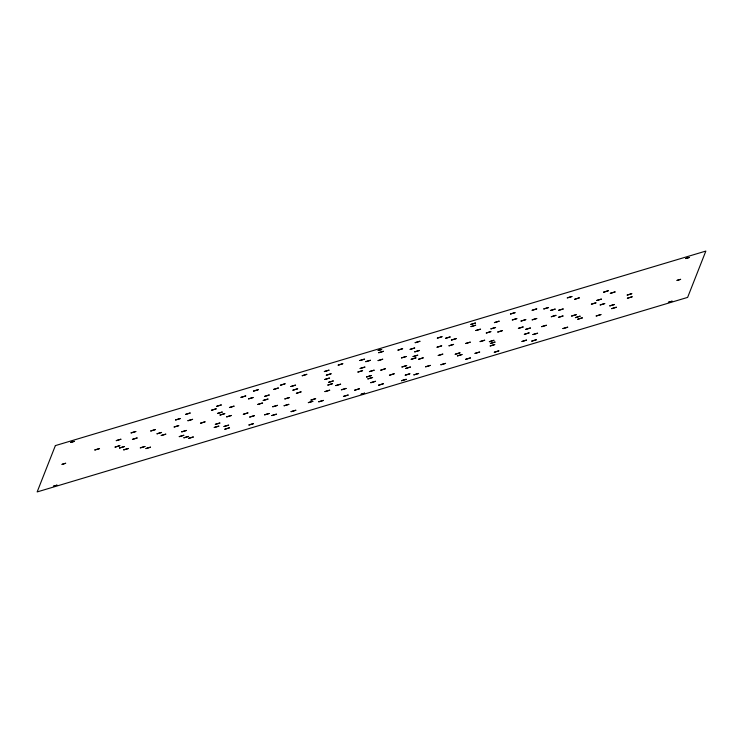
<?xml version="1.0" encoding="UTF-8"?>
<svg xmlns="http://www.w3.org/2000/svg" width="743" height="743" viewBox="0 0 743 743"><rect width="100%" height="100%" fill="white"/><g stroke="black" fill="none" stroke-linecap="round" stroke-linejoin="round"><path stroke-width="1.11" d="M120.868 439.262L116.149 440.673L120.877 439.234M155.278 429.612L150.578 431.042L155.278 429.593M144.922 446.487L140.213 447.899L144.941 446.469M175.571 419.962L180.308 418.541L175.571 419.981M185.583 414.39L190.319 412.969L185.676 414.408M229.457 407.526L234.194 406.115L229.466 407.545M224.813 429.213L229.55 427.792L224.897 429.231M243.332 414.269L248.078 412.857L243.37 414.288M264.638 396.372L269.375 394.951L264.722 396.39M257.877 404.406L262.623 402.985L257.886 404.415M273.684 389.453L278.337 388.013M253.474 423.64L248.766 425.052L253.493 423.612M290.866 386.509L295.612 385.097L290.959 386.527M302.215 375.726L306.952 374.305L302.252 375.744M269.18 413.498L264.48 414.873L269.189 413.461M289.389 397.589L284.69 398.963L289.399 397.551M328.963 370.19L324.264 371.574L328.982 370.163M333.263 380.964L328.536 382.357L333.254 380.945M359.844 360.522L364.581 359.101L359.937 360.541M370.413 360.299L365.695 361.692L370.404 360.29M378.057 360.606L382.794 359.185L378.141 360.624M374.101 370.218L369.382 371.621L374.119 370.19M370.813 382.691L375.559 381.28L370.85 382.71M385.311 368.797L380.602 370.209L385.329 368.76M414.678 348.021L409.96 349.433L414.687 347.993M413.089 356.566L417.826 355.154L413.099 356.584M405.799 368.389L410.545 366.977L405.892 368.407M425.618 366.791L430.364 365.38L425.655 366.81M438.194 355.498L442.93 354.077L438.277 355.516M453.564 344.427L448.846 345.839L453.574 344.39M475.427 323.056L470.737 324.468L475.436 323.019M457.419 355.878L462.165 354.457L457.456 355.897M494.383 322.601L499.12 321.171M486.256 332.994L490.993 331.573L486.34 333.013M490.436 343.442L495.172 342.031L490.436 343.461M532.118 310.258L536.855 308.847L532.202 310.277M494.271 352.238L499.008 350.817L494.355 352.256M526.508 340.127L521.818 341.539L526.518 340.09M555.132 309.125L550.433 310.5L555.142 309.088M555.922 315.376L551.204 316.769L555.922 315.357M558.448 317.335L563.185 315.924L558.448 317.354M574.72 299.234L579.456 297.813L574.803 299.253M580.069 316.193L575.361 317.632L580.06 316.184M603.511 292.185L608.238 290.754M608.229 290.792L603.595 292.203M611.721 308.633L616.458 307.212L611.749 308.651M137.102 437.989L132.393 439.401L137.121 437.961M200.471 423.204L205.198 421.773L200.499 423.222M218.795 426.148L214.086 427.522L218.804 426.111M273.6 389.434L278.328 388.004M271.827 415.56L276.563 414.139L271.836 415.569M324.867 379.441L329.604 378.029L324.877 379.459M394.143 373.794L389.434 375.206L394.161 373.757M499.101 321.199L494.466 322.62M484.64 340.248L479.941 341.622L484.65 340.21M600.149 304.936L604.876 303.506L600.233 304.955M301.036 391.895L296.318 393.307L301.045 391.867M62.05 464.347L65.737 463.233L62.078 464.366M53.44 486.238L57.118 485.133L53.44 486.266M364.572 393.177L360.996 394.31L364.599 393.196M689.272 257.468L685.659 258.564L689.29 257.431M55.372 445.605L37.15 491.931L687.628 297.395L705.85 251.069L55.372 445.605M94.816 449.979L99.534 448.586L94.863 449.952M115.091 447.082L119.818 445.689L115.091 447.082M131.093 432.9L135.811 431.507L131.093 432.9M119.493 448.01L124.211 446.608L119.493 448.01M123.719 449.868L128.446 448.466L123.765 449.84M161.584 432.454L156.857 433.847L161.575 432.435M150.504 447.165L145.795 448.605L150.485 447.193M161.194 435.528L165.921 434.126L161.305 435.463M174.141 426.993L178.859 425.59L174.178 426.965M187.923 420.724L192.641 419.321L187.96 420.696M181.729 431.841L186.447 430.448L181.729 431.841M179.249 436.652L183.967 435.249L179.295 436.624M183.902 437.803L188.62 436.41L183.939 437.776M211.449 410.247L216.167 408.845L211.449 410.247M216.715 406.3L221.433 404.907L216.752 406.272M188.564 438.389L193.282 436.986L188.564 438.389M217.476 413.461L222.194 412.068L217.476 413.461M220.03 415.04L224.748 413.647L220.03 415.04M215.303 424.374L220.021 422.981L215.405 424.318M241.001 397.356L245.719 395.963L241.001 397.356M226.671 416.869L231.398 415.467L226.717 416.842M253.465 391.115L258.183 389.713L253.465 391.115M248.524 398.889L253.242 397.486L248.571 398.861M224.005 426.501L228.723 425.107L224.052 426.473M263.226 400.458L267.954 399.065L263.226 400.458M249.713 417.055L254.431 415.653L249.75 417.027M285.071 383.778L280.362 385.218L285.043 383.806M272.765 406.755L277.492 405.362L272.765 406.755M292.918 390.186L297.646 388.793L292.918 390.186M284.114 405.752L288.832 404.35L284.114 405.752M291.08 411.65L295.798 410.257L291.08 411.65M326.344 375.178L331.062 373.785L326.344 375.178M342.764 363.745L338.028 365.175L342.755 363.726M308.299 402.66L313.017 401.266L308.401 402.595M310.973 400.05L315.701 398.657L311.02 400.022M327.821 385.069L332.539 383.667L327.867 385.041M324.96 391.598L329.678 390.205L324.96 391.598M318.766 401.796L323.484 400.403L318.812 401.768M335.882 385.589L340.6 384.187L335.882 385.589M360.141 368.491L364.859 367.088L360.141 368.491M357.894 372.048L362.612 370.655L357.931 372.02M346.052 388.44L341.325 389.843L346.043 388.431M378.726 352.711L383.444 351.318L378.726 352.711M348.142 395.053L343.424 396.446L348.142 395.035M366.531 376.97L371.259 375.568L366.531 376.97M354.699 390.177L359.417 388.784L354.699 390.177M367.878 378.893L372.596 377.49L367.878 378.893M397.96 350.12L402.678 348.718L397.997 350.092M415.179 342.672L419.897 341.278L415.179 342.672M378.596 385.171L383.323 383.778L378.596 385.171M414.752 351.848L419.47 350.445L414.752 351.848M401.944 366.977L406.662 365.584L401.944 366.977M411.213 359.278L415.931 357.885L411.213 359.278M401.48 380.713L406.198 379.32L401.48 380.713M441.983 336.709L437.255 338.139L441.983 336.69M409.82 373.785L405.093 375.215L409.802 373.803M437.042 347.222L441.76 345.82L437.088 347.195M445.577 338.306L450.295 336.913L445.614 338.279M413.888 374.853L418.615 373.46L413.888 374.853M451.428 340.043L456.146 338.641L451.428 340.043M470.988 326.614L475.706 325.211L471.025 326.586M440.878 364.757L445.596 363.364L440.924 364.729M475.845 330.542L480.563 329.149L475.891 330.514M455.227 354.244L459.945 352.841L455.227 354.244M465.657 343.517L470.375 342.114L465.694 343.489M490.909 328.87L495.627 327.477L490.956 328.843M465.685 359.333L470.403 357.931L465.685 359.333M510.46 314.01L515.178 312.608L510.497 313.983M475.018 353.408L479.737 352.006L475.065 353.38M489.349 341.687L494.067 340.285L489.396 341.659M502.342 330.644L497.606 332.075L502.324 330.663M512.271 319.964L516.989 318.571L512.373 319.908M494.717 344.557L490.018 345.987L494.699 344.576M521.047 321.041L525.765 319.648L521.047 321.041M518.4 328.36L523.118 326.966L518.4 328.36M543.811 308.93L548.529 307.537L543.811 308.93M536.752 318.487L532.025 319.88L536.743 318.468M524.354 334.313L529.072 332.91L524.354 334.313M530.381 328.007L525.663 329.4L530.381 327.988M532.935 334.582L537.653 333.189L532.972 334.554M558.643 310.314L563.361 308.921L558.69 310.286M571.896 296.485L567.169 297.915L571.878 296.513M531.728 341.13L536.446 339.737L531.765 341.102M546.346 325.267L541.61 326.697L546.328 325.285M562.953 328.592L567.671 327.199L562.953 328.592M576.15 314.698L571.432 316.091L576.15 314.688M577.766 319.23L582.493 317.837L577.813 319.202M591.382 304.184L596.1 302.782L591.419 304.156M596.787 300.469L601.505 299.067L596.898 300.404M610.347 293.327L615.074 291.934L610.347 293.327M596.192 315.979L600.911 314.586L596.192 315.979M609.78 305.884L614.498 304.491L609.827 305.856M627.389 298.212L632.107 296.81L627.389 298.212M631.745 293.717L627.027 295.11L631.745 293.699M401.48 357.903L406.198 356.501L401.48 357.903M418.513 359.278L423.194 357.857L418.513 359.278M70.678 442.429L74.346 441.333L70.743 442.401M378.15 350.473L381.688 349.479L378.15 350.473M677.012 280.417L680.672 279.322L677.077 280.38M668.403 302.317L672.062 301.221L668.403 302.317"/></g></svg>
